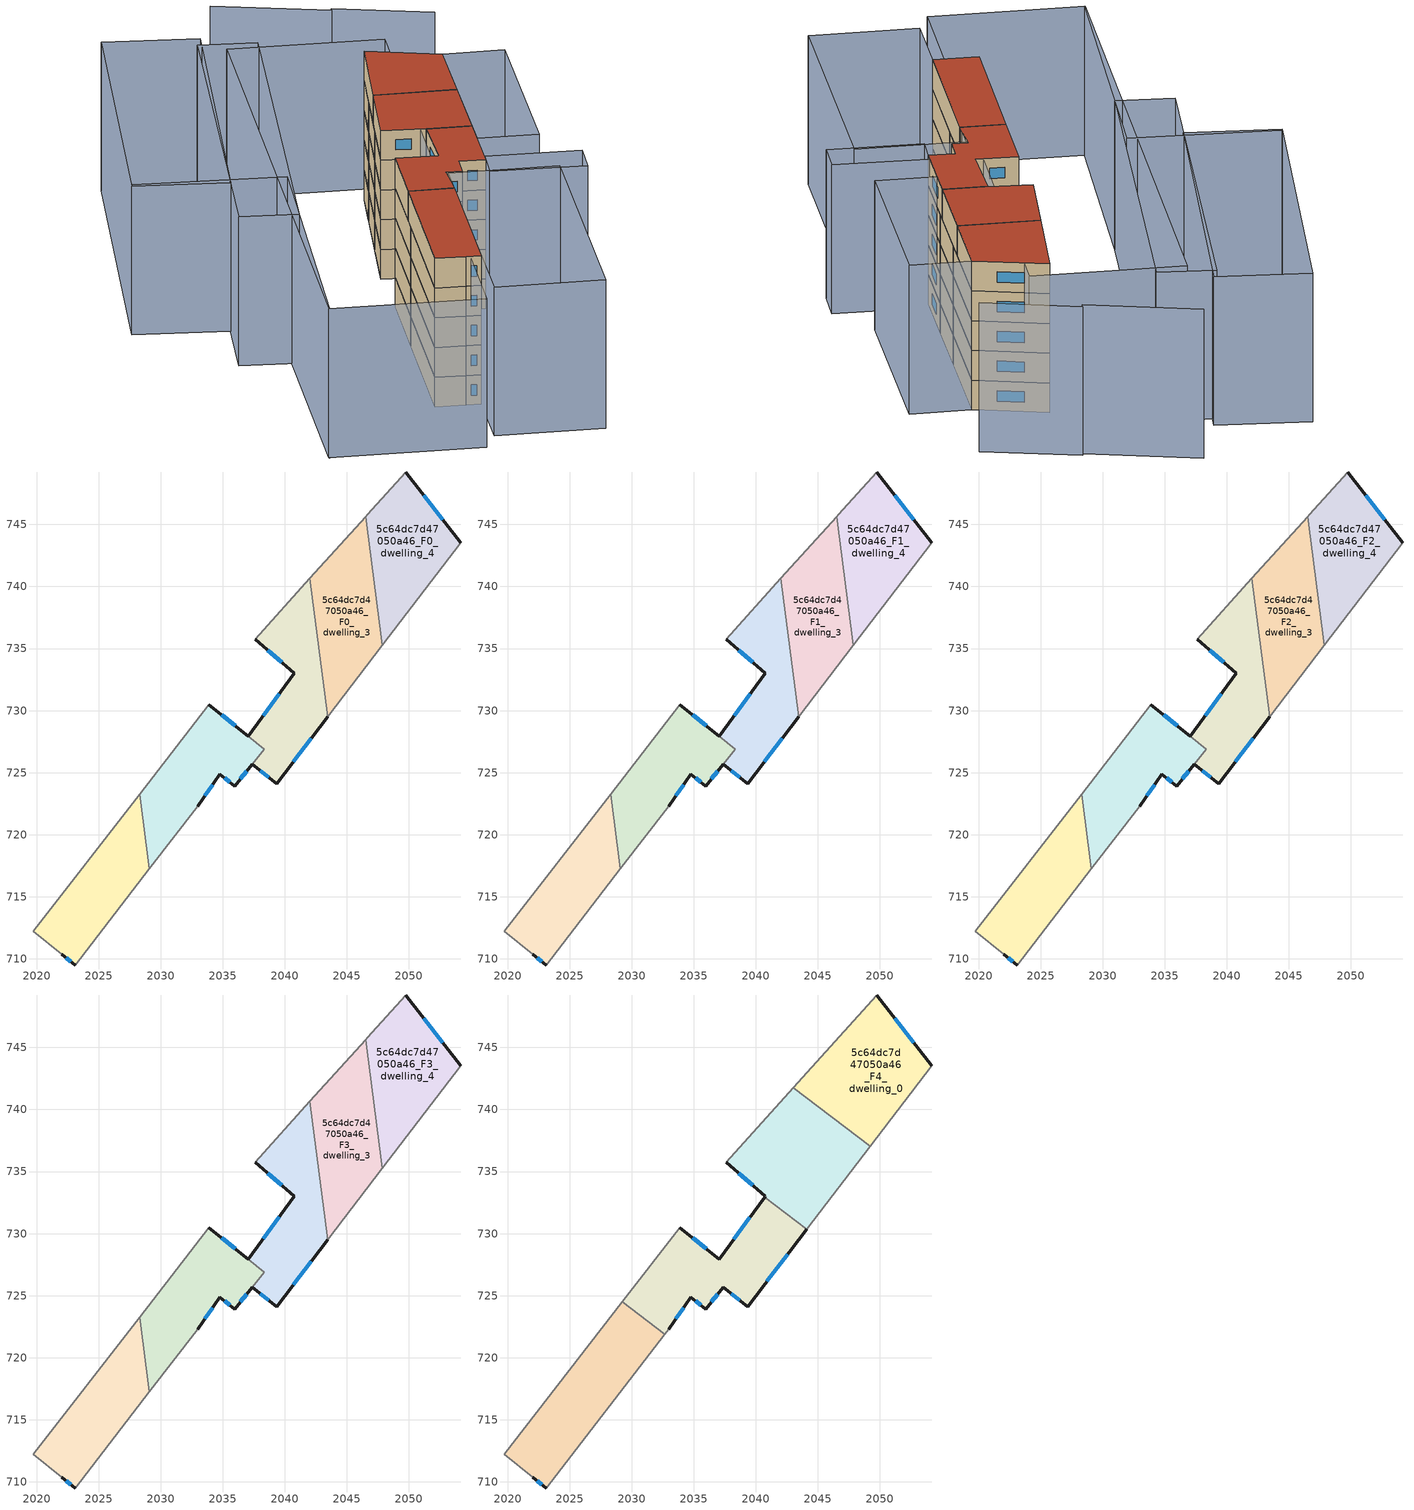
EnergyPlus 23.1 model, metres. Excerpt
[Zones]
5c64dc7d47050a46_F0_dwelling_0
 floor ground (EU_floor_Construction): 2028.3,723.28 2029.09,717.24 2023.12,709.51 2022.03,710.37 2019.72,712.24 z0
 wall outside (EU_wall_Construction): 2022.03,710.37 2023.12,709.51 z0:3
 wall adiabatic (EU_wall_Construction): 2028.3,723.28 2019.72,712.24 2022.03,710.37 / 2023.12,709.51 2029.09,717.24 z0:3
 wall to 5c64dc7d47050a46_F0_dwelling_1 (EU_wall_Construction): 2029.09,717.24 2028.3,723.28 z0:3
 window (EU_Window_Construction): 2022.38,710.09 2022.77,709.79 z0.98:2.02
5c64dc7d47050a46_F0_dwelling_1
 floor ground (EU_floor_Construction): 2038.35,726.88 2035.96,723.92 2034.77,724.88 2032.99,722.3 2029.09,717.24 2028.3,723.28 2033.89,730.47 z0
 wall outside (EU_wall_Construction): 2037.04,727.94 2033.89,730.47 / 2032.99,722.3 2034.77,724.88 2035.96,723.92 2037.38,725.68 z0:3
 wall adiabatic (EU_wall_Construction): 2029.09,717.24 2032.99,722.3 / 2033.89,730.47 2028.3,723.28 z0:3
 wall to 5c64dc7d47050a46_F0_dwelling_2 (EU_wall_Construction): 2037.38,725.68 2038.35,726.88 2037.04,727.93 z0:3
 window (EU_Window_Construction): 2036.01,728.76 2034.91,729.65 / 2036.43,724.5 2036.92,725.11 / 2035.16,724.57 2035.57,724.24 / 2033.57,723.14 2034.19,724.05 z0.98:2.02
5c64dc7d47050a46_F0_dwelling_2
 floor ground (EU_floor_Construction): 2042.02,740.64 2043.47,729.52 2039.33,724.12 2037.39,725.68 2038.35,726.88 2037.05,727.93 2040.77,733 2037.6,735.75 z0
 wall outside (EU_wall_Construction): 2037.6,735.75 2040.77,733 2037.05,727.93 / 2037.39,725.68 2039.33,724.12 2043.47,729.52 z0:3
 wall adiabatic (EU_wall_Construction): 2042.02,740.64 2037.6,735.75 z0:3
 wall to 5c64dc7d47050a46_F0_dwelling_3 (EU_wall_Construction): 2043.48,729.52 2042.02,740.64 z0:3
 window (EU_Window_Construction): 2039.56,731.36 2038.25,729.58 / 2038.63,734.85 2039.74,733.9 / 2040.68,725.87 2042.13,727.76 / 2038.02,725.17 2038.7,724.63 z0.98:2.02
5c64dc7d47050a46_F0_dwelling_3
 floor ground (EU_floor_Construction): 2046.51,745.63 2047.87,735.26 2043.47,729.52 2042.02,740.64 z0
 wall adiabatic (EU_wall_Construction): 2043.47,729.52 2047.87,735.26 / 2046.51,745.63 2042.02,740.64 z0:3
 wall to 5c64dc7d47050a46_F0_dwelling_4 (EU_wall_Construction): 2047.87,735.26 2046.51,745.63 z0:3
5c64dc7d47050a46_F0_dwelling_4
 floor ground (EU_floor_Construction): 2049.74,749.22 2054.19,743.51 2047.87,735.26 2046.51,745.63 2046.64,745.78 z0
 wall outside (EU_wall_Construction): 2054.19,743.51 2049.74,749.22 z0:3
 wall adiabatic (EU_wall_Construction): 2049.74,749.22 2046.64,745.78 2046.51,745.63 / 2047.87,735.26 2054.19,743.51 z0:3
 window (EU_Window_Construction): 2052.74,745.37 2051.19,747.37 z0.98:2.02
5c64dc7d47050a46_F1_dwelling_0
 floor to 5c64dc7d47050a46_F0_dwelling_0 (EU_floor_Construction): 2028.3,723.28 2029.09,717.24 2023.12,709.51 2022.02,710.37 2019.72,712.24 z3
 wall outside (EU_wall_Construction): 2022.03,710.37 2023.12,709.51 z3:6
 wall adiabatic (EU_wall_Construction): 2028.3,723.28 2019.72,712.24 2022.03,710.37 / 2023.12,709.51 2029.09,717.24 z3:6
 wall to 5c64dc7d47050a46_F1_dwelling_1 (EU_wall_Construction): 2029.09,717.24 2028.3,723.28 z3:6
 window (EU_Window_Construction): 2022.38,710.09 2022.77,709.79 z3.98:5.02
5c64dc7d47050a46_F1_dwelling_1
 floor to 5c64dc7d47050a46_F0_dwelling_1 (EU_floor_Construction): 2038.35,726.88 2035.96,723.92 2034.76,724.88 2032.99,722.3 2029.09,717.24 2028.3,723.28 2033.88,730.47 z3
 wall outside (EU_wall_Construction): 2037.04,727.94 2033.89,730.47 / 2032.99,722.3 2034.77,724.88 2035.96,723.92 2037.38,725.68 z3:6
 wall adiabatic (EU_wall_Construction): 2029.09,717.24 2032.99,722.3 / 2033.89,730.47 2028.3,723.28 z3:6
 wall to 5c64dc7d47050a46_F1_dwelling_2 (EU_wall_Construction): 2037.38,725.68 2038.35,726.88 2037.04,727.93 z3:6
 window (EU_Window_Construction): 2036.01,728.76 2034.91,729.65 / 2036.43,724.5 2036.92,725.11 / 2035.16,724.57 2035.57,724.24 / 2033.57,723.14 2034.19,724.05 z3.98:5.02
5c64dc7d47050a46_F1_dwelling_2
 floor to 5c64dc7d47050a46_F0_dwelling_2 (EU_floor_Construction): 2042.02,740.64 2043.47,729.52 2039.33,724.12 2037.38,725.68 2038.35,726.88 2037.04,727.93 2040.76,733 2037.6,735.75 z3
 wall outside (EU_wall_Construction): 2037.6,735.75 2040.77,733 2037.05,727.93 / 2037.39,725.68 2039.33,724.12 2043.47,729.52 z3:6
 wall adiabatic (EU_wall_Construction): 2042.02,740.64 2037.6,735.75 z3:6
 wall to 5c64dc7d47050a46_F1_dwelling_3 (EU_wall_Construction): 2043.48,729.52 2042.02,740.64 z3:6
 window (EU_Window_Construction): 2039.56,731.36 2038.25,729.58 / 2038.63,734.85 2039.74,733.9 / 2040.68,725.87 2042.13,727.76 / 2038.02,725.17 2038.7,724.63 z3.98:5.02
5c64dc7d47050a46_F1_dwelling_3
 floor to 5c64dc7d47050a46_F0_dwelling_3 (EU_floor_Construction): 2046.51,745.63 2047.87,735.26 2043.47,729.52 2042.02,740.64 z3
 wall adiabatic (EU_wall_Construction): 2043.47,729.52 2047.87,735.26 / 2046.51,745.63 2042.02,740.64 z3:6
 wall to 5c64dc7d47050a46_F1_dwelling_4 (EU_wall_Construction): 2047.87,735.26 2046.51,745.63 z3:6
5c64dc7d47050a46_F1_dwelling_4
 floor to 5c64dc7d47050a46_F0_dwelling_4 (EU_floor_Construction): 2049.74,749.22 2054.19,743.51 2047.87,735.26 2046.51,745.63 2046.64,745.78 z3
 wall outside (EU_wall_Construction): 2054.19,743.51 2049.74,749.22 z3:6
 wall adiabatic (EU_wall_Construction): 2049.74,749.22 2046.64,745.78 2046.51,745.63 / 2047.87,735.26 2054.19,743.51 z3:6
 window (EU_Window_Construction): 2052.74,745.37 2051.19,747.37 z3.98:5.02
5c64dc7d47050a46_F2_dwelling_0
 floor to 5c64dc7d47050a46_F1_dwelling_0 (EU_floor_Construction): 2028.3,723.28 2029.09,717.24 2023.12,709.51 2022.02,710.37 2019.72,712.24 z6
 wall outside (EU_wall_Construction): 2022.03,710.37 2023.12,709.51 z6:9
 wall adiabatic (EU_wall_Construction): 2028.3,723.28 2019.72,712.24 2022.03,710.37 / 2023.12,709.51 2029.09,717.24 z6:9
 wall to 5c64dc7d47050a46_F2_dwelling_1 (EU_wall_Construction): 2029.09,717.24 2028.3,723.28 z6:9
 window (EU_Window_Construction): 2022.38,710.09 2022.77,709.79 z6.98:8.02
5c64dc7d47050a46_F2_dwelling_1
 floor to 5c64dc7d47050a46_F1_dwelling_1 (EU_floor_Construction): 2038.35,726.88 2035.96,723.92 2034.76,724.88 2032.99,722.3 2029.09,717.24 2028.3,723.28 2033.88,730.47 z6
 wall outside (EU_wall_Construction): 2037.04,727.94 2033.89,730.47 / 2032.99,722.3 2034.77,724.88 2035.96,723.92 2037.38,725.68 z6:9
 wall adiabatic (EU_wall_Construction): 2029.09,717.24 2032.99,722.3 / 2033.89,730.47 2028.3,723.28 z6:9
 wall to 5c64dc7d47050a46_F2_dwelling_2 (EU_wall_Construction): 2037.38,725.68 2038.35,726.88 2037.04,727.93 z6:9
 window (EU_Window_Construction): 2036.01,728.76 2034.91,729.65 / 2036.43,724.5 2036.92,725.11 / 2035.16,724.57 2035.57,724.24 / 2033.57,723.14 2034.19,724.05 z6.98:8.02
5c64dc7d47050a46_F2_dwelling_2
 floor to 5c64dc7d47050a46_F1_dwelling_2 (EU_floor_Construction): 2042.02,740.64 2043.47,729.52 2039.33,724.12 2037.38,725.68 2038.35,726.88 2037.04,727.93 2040.76,733 2037.6,735.75 z6
 wall outside (EU_wall_Construction): 2037.6,735.75 2040.77,733 2037.05,727.93 / 2037.39,725.68 2039.33,724.12 2043.47,729.52 z6:9
 wall adiabatic (EU_wall_Construction): 2042.02,740.64 2037.6,735.75 z6:9
 wall to 5c64dc7d47050a46_F2_dwelling_3 (EU_wall_Construction): 2043.48,729.52 2042.02,740.64 z6:9
 window (EU_Window_Construction): 2039.56,731.36 2038.25,729.58 / 2038.63,734.85 2039.74,733.9 / 2040.68,725.87 2042.13,727.76 / 2038.02,725.17 2038.7,724.63 z6.98:8.02
5c64dc7d47050a46_F2_dwelling_3
 floor to 5c64dc7d47050a46_F1_dwelling_3 (EU_floor_Construction): 2046.51,745.63 2047.87,735.26 2043.47,729.52 2042.02,740.64 z6
 wall adiabatic (EU_wall_Construction): 2043.47,729.52 2047.87,735.26 / 2046.51,745.63 2042.02,740.64 z6:9
 wall to 5c64dc7d47050a46_F2_dwelling_4 (EU_wall_Construction): 2047.87,735.26 2046.51,745.63 z6:9
5c64dc7d47050a46_F2_dwelling_4
 floor to 5c64dc7d47050a46_F1_dwelling_4 (EU_floor_Construction): 2049.74,749.22 2054.19,743.51 2047.87,735.26 2046.51,745.63 2046.64,745.78 z6
 wall outside (EU_wall_Construction): 2054.19,743.51 2049.74,749.22 z6:9
 wall adiabatic (EU_wall_Construction): 2049.74,749.22 2046.64,745.78 2046.51,745.63 / 2047.87,735.26 2054.19,743.51 z6:9
 window (EU_Window_Construction): 2052.74,745.37 2051.19,747.37 z6.98:8.02
5c64dc7d47050a46_F3_dwelling_0
 floor to 5c64dc7d47050a46_F2_dwelling_0 (EU_floor_Construction): 2028.3,723.28 2029.09,717.24 2023.12,709.51 2022.02,710.37 2019.72,712.24 z9
 wall outside (EU_wall_Construction): 2022.03,710.37 2023.12,709.51 z9:12
 wall adiabatic (EU_wall_Construction): 2028.3,723.28 2019.72,712.24 2022.03,710.37 / 2023.12,709.51 2029.09,717.24 z9:12
 wall to 5c64dc7d47050a46_F3_dwelling_1 (EU_wall_Construction): 2029.09,717.24 2028.3,723.28 z9:12
 window (EU_Window_Construction): 2022.38,710.09 2022.77,709.79 z9.98:11.02
5c64dc7d47050a46_F3_dwelling_1
 floor to 5c64dc7d47050a46_F2_dwelling_1 (EU_floor_Construction): 2038.35,726.88 2035.96,723.92 2034.76,724.88 2032.99,722.3 2029.09,717.24 2028.3,723.28 2033.88,730.47 z9
 wall outside (EU_wall_Construction): 2037.04,727.94 2033.89,730.47 / 2032.99,722.3 2034.77,724.88 2035.96,723.92 2037.38,725.68 z9:12
 wall adiabatic (EU_wall_Construction): 2029.09,717.24 2032.99,722.3 / 2033.89,730.47 2028.3,723.28 z9:12
 wall to 5c64dc7d47050a46_F3_dwelling_2 (EU_wall_Construction): 2037.38,725.68 2038.35,726.88 2037.04,727.93 z9:12
 window (EU_Window_Construction): 2036.01,728.76 2034.91,729.65 / 2036.43,724.5 2036.92,725.11 / 2035.16,724.57 2035.57,724.24 / 2033.57,723.14 2034.19,724.05 z9.98:11.02
5c64dc7d47050a46_F3_dwelling_2
 floor to 5c64dc7d47050a46_F2_dwelling_2 (EU_floor_Construction): 2042.02,740.64 2043.47,729.52 2039.33,724.12 2037.38,725.68 2038.35,726.88 2037.04,727.93 2040.76,733 2037.6,735.75 z9
 wall outside (EU_wall_Construction): 2037.6,735.75 2040.77,733 2037.05,727.93 / 2037.39,725.68 2039.33,724.12 2043.47,729.52 z9:12
 wall adiabatic (EU_wall_Construction): 2042.02,740.64 2037.6,735.75 z9:12
 wall to 5c64dc7d47050a46_F3_dwelling_3 (EU_wall_Construction): 2043.48,729.52 2042.02,740.64 z9:12
 window (EU_Window_Construction): 2039.56,731.36 2038.25,729.58 / 2038.63,734.85 2039.74,733.9 / 2040.68,725.87 2042.13,727.76 / 2038.02,725.17 2038.7,724.63 z9.98:11.02
5c64dc7d47050a46_F3_dwelling_3
 floor to 5c64dc7d47050a46_F2_dwelling_3 (EU_floor_Construction): 2046.51,745.63 2047.87,735.26 2043.47,729.52 2042.02,740.64 z9
 wall adiabatic (EU_wall_Construction): 2043.47,729.52 2047.87,735.26 / 2046.51,745.63 2042.02,740.64 z9:12
 wall to 5c64dc7d47050a46_F3_dwelling_4 (EU_wall_Construction): 2047.87,735.26 2046.51,745.63 z9:12
5c64dc7d47050a46_F3_dwelling_4
 floor to 5c64dc7d47050a46_F2_dwelling_4 (EU_floor_Construction): 2049.74,749.22 2054.19,743.51 2047.87,735.26 2046.51,745.63 2046.64,745.78 z9
 wall outside (EU_wall_Construction): 2054.19,743.51 2049.74,749.22 z9:12
 wall adiabatic (EU_wall_Construction): 2049.74,749.22 2046.64,745.78 2046.51,745.63 / 2047.87,735.26 2054.19,743.51 z9:12
 window (EU_Window_Construction): 2052.74,745.37 2051.19,747.37 z9.98:11.02
5c64dc7d47050a46_F4_dwelling_0
 floor to 5c64dc7d47050a46_F3_dwelling_3 (EU_floor_Construction): 2046.51,745.63 2047.46,738.38 2043.03,741.77 z12
 floor to 5c64dc7d47050a46_F3_dwelling_4 (EU_floor_Construction): 2049.74,749.22 2054.19,743.51 2049.22,737.03 2047.46,738.38 2046.51,745.63 z12
 wall outside (EU_wall_Construction): 2054.19,743.51 2049.74,749.22 z12:15
 wall adiabatic (EU_wall_Construction): 2049.74,749.22 2043.03,741.77 / 2049.22,737.03 2054.19,743.51 z12:15
 wall to 5c64dc7d47050a46_F4_dwelling_1 (EU_wall_Construction): 2043.03,741.77 2049.22,737.03 z12:15
 window (EU_Window_Construction): 2052.74,745.37 2051.19,747.37 z12.98:14.02
 roof outside (EU_roof_Construction): 2049.22,737.03 2054.19,743.51 2049.74,749.22 2043.03,741.77 z15
5c64dc7d47050a46_F4_dwelling_1
 floor to 5c64dc7d47050a46_F3_dwelling_3 (EU_floor_Construction): 2047.46,738.38 2047.87,735.26 2044.11,730.36 2043.28,730.99 2042.02,740.64 2043.03,741.77 z12
 floor to 5c64dc7d47050a46_F3_dwelling_4 (EU_floor_Construction): 2049.22,737.03 2047.87,735.26 2047.46,738.38 z12
 floor to 5c64dc7d47050a46_F3_dwelling_2 (EU_floor_Construction): 2042.02,740.64 2043.28,730.99 2040.72,732.95 2040.76,733 2037.6,735.75 z12
 wall outside (EU_wall_Construction): 2037.6,735.75 2040.77,733 2040.72,732.95 z12:15
 wall adiabatic (EU_wall_Construction): 2044.11,730.36 2049.22,737.03 / 2043.03,741.77 2037.6,735.75 z12:15
 wall to 5c64dc7d47050a46_F4_dwelling_2 (EU_wall_Construction): 2040.72,732.95 2044.11,730.36 z12:15
 window (EU_Window_Construction): 2038.63,734.85 2039.74,733.9 z12.98:14.02
 roof outside (EU_roof_Construction): 2044.11,730.36 2049.22,737.03 2043.03,741.77 2037.6,735.75 2040.77,733 2040.72,732.95 z15
5c64dc7d47050a46_F4_dwelling_2
 floor to 5c64dc7d47050a46_F3_dwelling_3 (EU_floor_Construction): 2044.11,730.36 2043.47,729.52 2043.28,730.99 z12
 floor to 5c64dc7d47050a46_F3_dwelling_1 (EU_floor_Construction): 2038.35,726.88 2035.96,723.92 2034.76,724.88 2032.99,722.3 2032.67,721.88 2029.24,724.5 2033.88,730.47 z12
 floor to 5c64dc7d47050a46_F3_dwelling_2 (EU_floor_Construction): 2040.72,732.95 2043.47,729.52 2039.33,724.12 2037.38,725.68 2038.35,726.88 2037.04,727.93 z12; 2043.28,730.99 2043.47,729.52 2040.72,732.95 z12
 wall outside (EU_wall_Construction): 2032.99,722.3 2034.77,724.88 2035.96,723.92 2037.39,725.68 2039.33,724.12 2044.11,730.36 / 2040.72,732.95 2037.05,727.93 2033.89,730.47 z12:15
 wall adiabatic (EU_wall_Construction): 2032.67,721.88 2032.99,722.3 / 2033.89,730.47 2029.24,724.5 z12:15
 wall to 5c64dc7d47050a46_F4_dwelling_3 (EU_wall_Construction): 2029.24,724.5 2032.67,721.88 z12:15
 window (EU_Window_Construction): 2038.02,725.17 2038.7,724.63 / 2036.43,724.5 2036.92,725.11 / 2035.16,724.57 2035.57,724.24 / 2033.57,723.14 2034.19,724.05 / 2036.02,728.76 2034.91,729.65 / 2039.53,731.32 2038.24,729.57 / 2040.89,726.14 2042.56,728.33 z12.98:14.02
 roof outside (EU_roof_Construction): 2039.33,724.12 2044.11,730.36 2040.72,732.95 2037.05,727.93 2033.89,730.47 2029.24,724.5 2032.67,721.88 2032.99,722.3 2034.77,724.88 2035.96,723.92 2037.39,725.68 z15
5c64dc7d47050a46_F4_dwelling_3
 floor to 5c64dc7d47050a46_F3_dwelling_0 (EU_floor_Construction): 2028.3,723.28 2029.09,717.24 2023.12,709.51 2022.02,710.37 2019.72,712.24 z12
 floor to 5c64dc7d47050a46_F3_dwelling_1 (EU_floor_Construction): 2032.67,721.88 2029.09,717.24 2028.3,723.28 2029.24,724.5 z12
 wall outside (EU_wall_Construction): 2022.03,710.37 2023.12,709.51 z12:15
 wall adiabatic (EU_wall_Construction): 2029.24,724.5 2019.72,712.24 2022.03,710.37 / 2023.12,709.51 2032.67,721.88 z12:15
 window (EU_Window_Construction): 2022.38,710.09 2022.77,709.79 z12.98:14.02
 roof outside (EU_roof_Construction): 2023.12,709.51 2032.67,721.88 2029.24,724.5 2019.72,712.24 2022.03,710.37 z15
shading: 2012.88,744.02 2024,734.84 / 2024,734.84 2004.66,711.38 / 2060.66,750.51 2054.77,758.09 / 2054.52,757.76 2047.59,766.61 / 2018.7,703.76 2034.74,724.57 / 2034.74,724.57 2042.98,718.22 / 2042.98,718.22 2026.94,697.41 / 2026.94,697.41 2018.7,703.76 / 2016.33,702.47 2004.67,711.54 / 2004.67,711.54 2041.39,758.77 / 2041.39,758.77 2053.06,749.7 / 2053.06,749.7 2016.33,702.47 / 2044.78,716.37 2037.69,722.07 / 2037.69,722.07 2039.88,724.79 / 2039.88,724.79 2046.97,719.09 / 2046.97,719.09 2044.78,716.37 / 2042.34,728.04 2054.18,743.51 / 2054.18,743.51 2058.81,739.97 / 2058.81,739.97 2046.96,724.5 / 2046.96,724.5 2042.34,728.04 / 2044.45,757.7 2018.51,728.19 / 2018.51,728.19 2014.31,731.88 / 2014.31,731.88 2040.25,761.39 / 2040.25,761.39 2044.45,757.7 / 2041.53,762.21 2019.47,737.75 / 2019.47,737.75 2012.68,743.87 / 2012.68,743.87 2034.73,768.34 / 2034.73,768.34 2041.53,762.21 z0:15
[Building]
EU S2 Campaign: North Axis=0; Terrain=City; Solar Distribution=FullExterior
[Site:Location]
Bologna: Latitude=44.5; Longitude=11.25; Time Zone=1; Elevation=37
[SizingPeriod:WeatherFileDays]
AnnualSizingPeriod: Begin Month=1; Begin Day of Month=1; End Month=12; End Day of Month=31; Day of Week for Start Day=Monday; Use Weather File Daylight Saving Period=No; Use Weather File Rain and Snow Indicators=No
[MATERIAL]
EU_InternalMass_Material: Roughness=MediumRough; Thickness=0.1; Conductivity=1; Density=1800; Specific Heat=900; Thermal Absorptance=0.9; Solar Absorptance=0.7; Visible Absorptance=0.7
[MATERIAL:NOMASS] Roughness=MediumRough; Thermal Absorptance=0.9; Solar Absorptance=0.7; Visible Absorptance=0.7
Name | Thermal Resistance
EU_wall_NoMass | 0.905828
EU_roof_NoMass | 0.37593
EU_floor_NoMass | 0.67114
[WINDOWMATERIAL:SIMPLEGLAZINGSYSTEM]
EU_Window_SimpleGlazing: UFactor=4.52486; Solar Heat Gain Coefficient=0.85; Visible Transmittance=0.85
[CONSTRUCTION]
EU_wall_Construction: EU_wall_NoMass
EU_roof_Construction: EU_roof_NoMass
EU_floor_Construction: EU_floor_NoMass
EU_Window_Construction: EU_Window_SimpleGlazing
EU_InternalMass_Construction: EU_InternalMass_Material
[ZONE] Type=1; Multiplier=1; Ceiling Height=autocalculate; Floor Area=autocalculate; Part of Total Floor Area=Yes
Name | Volume
5c64dc7d47050a46_F0_dwelling_0 | 154.791
5c64dc7d47050a46_F1_dwelling_0; 5c64dc7d47050a46_F2_dwelling_0; 5c64dc7d47050a46_F3_dwelling_0 | 154.79
5c64dc7d47050a46_F4_dwelling_0 | 202.632
5c64dc7d47050a46_F0_dwelling_1; 5c64dc7d47050a46_F1_dwelling_1; 5c64dc7d47050a46_F2_dwelling_1; 5c64dc7d47050a46_F3_dwelling_1 | 159.938
5c64dc7d47050a46_F4_dwelling_1 | 202.61
5c64dc7d47050a46_F0_dwelling_2; 5c64dc7d47050a46_F1_dwelling_2; 5c64dc7d47050a46_F2_dwelling_2; 5c64dc7d47050a46_F3_dwelling_2 | 163.189
5c64dc7d47050a46_F4_dwelling_2 | 202.612
5c64dc7d47050a46_F0_dwelling_3; 5c64dc7d47050a46_F1_dwelling_3; 5c64dc7d47050a46_F2_dwelling_3; 5c64dc7d47050a46_F3_dwelling_3 | 165.801
5c64dc7d47050a46_F4_dwelling_3 | 202.611
5c64dc7d47050a46_F0_dwelling_4; 5c64dc7d47050a46_F1_dwelling_4; 5c64dc7d47050a46_F2_dwelling_4; 5c64dc7d47050a46_F3_dwelling_4 | 166.786
[INTERNALMASS] Construction=EU_InternalMass_Construction
Name | Zone or ZoneList | Surface Area
5c64dc7d47050a46_F0_dwelling_0_EU_InternalMass | 5c64dc7d47050a46_F0_dwelling_0 | 51.5961
5c64dc7d47050a46_F0_dwelling_1_EU_InternalMass | 5c64dc7d47050a46_F0_dwelling_1 | 53.3127
5c64dc7d47050a46_F0_dwelling_2_EU_InternalMass | 5c64dc7d47050a46_F0_dwelling_2 | 54.3919
5c64dc7d47050a46_F0_dwelling_3_EU_InternalMass | 5c64dc7d47050a46_F0_dwelling_3 | 55.2664
5c64dc7d47050a46_F0_dwelling_4_EU_InternalMass | 5c64dc7d47050a46_F0_dwelling_4 | 55.5987
5c64dc7d47050a46_F1_dwelling_0_EU_InternalMass | 5c64dc7d47050a46_F1_dwelling_0 | 51.5961
5c64dc7d47050a46_F1_dwelling_1_EU_InternalMass | 5c64dc7d47050a46_F1_dwelling_1 | 53.3127
5c64dc7d47050a46_F1_dwelling_2_EU_InternalMass | 5c64dc7d47050a46_F1_dwelling_2 | 54.3919
5c64dc7d47050a46_F1_dwelling_3_EU_InternalMass | 5c64dc7d47050a46_F1_dwelling_3 | 55.2664
5c64dc7d47050a46_F1_dwelling_4_EU_InternalMass | 5c64dc7d47050a46_F1_dwelling_4 | 55.5987
5c64dc7d47050a46_F2_dwelling_0_EU_InternalMass | 5c64dc7d47050a46_F2_dwelling_0 | 51.5961
5c64dc7d47050a46_F2_dwelling_1_EU_InternalMass | 5c64dc7d47050a46_F2_dwelling_1 | 53.3127
5c64dc7d47050a46_F2_dwelling_2_EU_InternalMass | 5c64dc7d47050a46_F2_dwelling_2 | 54.3919
5c64dc7d47050a46_F2_dwelling_3_EU_InternalMass | 5c64dc7d47050a46_F2_dwelling_3 | 55.2664
5c64dc7d47050a46_F2_dwelling_4_EU_InternalMass | 5c64dc7d47050a46_F2_dwelling_4 | 55.5987
5c64dc7d47050a46_F3_dwelling_0_EU_InternalMass | 5c64dc7d47050a46_F3_dwelling_0 | 51.5961
5c64dc7d47050a46_F3_dwelling_1_EU_InternalMass | 5c64dc7d47050a46_F3_dwelling_1 | 53.3127
5c64dc7d47050a46_F3_dwelling_2_EU_InternalMass | 5c64dc7d47050a46_F3_dwelling_2 | 54.3919
5c64dc7d47050a46_F3_dwelling_3_EU_InternalMass | 5c64dc7d47050a46_F3_dwelling_3 | 55.2664
5c64dc7d47050a46_F3_dwelling_4_EU_InternalMass | 5c64dc7d47050a46_F3_dwelling_4 | 55.5987
5c64dc7d47050a46_F4_dwelling_0_EU_InternalMass | 5c64dc7d47050a46_F4_dwelling_0 | 67.5443
5c64dc7d47050a46_F4_dwelling_1_EU_InternalMass | 5c64dc7d47050a46_F4_dwelling_1 | 67.5403
5c64dc7d47050a46_F4_dwelling_2_EU_InternalMass | 5c64dc7d47050a46_F4_dwelling_2 | 67.5393
5c64dc7d47050a46_F4_dwelling_3_EU_InternalMass | 5c64dc7d47050a46_F4_dwelling_3 | 67.5377
[OTHEREQUIPMENT] Fuel Type=Electricity; Design Level Calculation Method=Watts/Area; Power per Zone Floor Area=1; Fraction Latent=0; Fraction Radiant=0; Fraction Lost=0; Carbon Dioxide Generation Rate=0; EndUse Subcategory=EU_Step8_InternalGains
Name | Zone or ZoneList or Space or SpaceList | Schedule
EU_Step8_InternalGain_5c64dc7d47050a46_F0_dwelling_0_f000 | 5c64dc7d47050a46_F0_dwelling_0 | EU_Step8_GainSchedule_5c64dc7d47050a46_F0_dwelling_0_f000
EU_Step8_InternalGain_5c64dc7d47050a46_F0_dwelling_1_f000 | 5c64dc7d47050a46_F0_dwelling_1 | EU_Step8_GainSchedule_5c64dc7d47050a46_F0_dwelling_1_f000
EU_Step8_InternalGain_5c64dc7d47050a46_F0_dwelling_2_f000 | 5c64dc7d47050a46_F0_dwelling_2 | EU_Step8_GainSchedule_5c64dc7d47050a46_F0_dwelling_2_f000
EU_Step8_InternalGain_5c64dc7d47050a46_F0_dwelling_3_f000 | 5c64dc7d47050a46_F0_dwelling_3 | EU_Step8_GainSchedule_5c64dc7d47050a46_F0_dwelling_3_f000
EU_Step8_InternalGain_5c64dc7d47050a46_F0_dwelling_4_f000 | 5c64dc7d47050a46_F0_dwelling_4 | EU_Step8_GainSchedule_5c64dc7d47050a46_F0_dwelling_4_f000
EU_Step8_InternalGain_5c64dc7d47050a46_F1_dwelling_0_f000 | 5c64dc7d47050a46_F1_dwelling_0 | EU_Step8_GainSchedule_5c64dc7d47050a46_F1_dwelling_0_f000
EU_Step8_InternalGain_5c64dc7d47050a46_F1_dwelling_1_f000 | 5c64dc7d47050a46_F1_dwelling_1 | EU_Step8_GainSchedule_5c64dc7d47050a46_F1_dwelling_1_f000
EU_Step8_InternalGain_5c64dc7d47050a46_F1_dwelling_2_f000 | 5c64dc7d47050a46_F1_dwelling_2 | EU_Step8_GainSchedule_5c64dc7d47050a46_F1_dwelling_2_f000
EU_Step8_InternalGain_5c64dc7d47050a46_F1_dwelling_3_f000 | 5c64dc7d47050a46_F1_dwelling_3 | EU_Step8_GainSchedule_5c64dc7d47050a46_F1_dwelling_3_f000
EU_Step8_InternalGain_5c64dc7d47050a46_F1_dwelling_4_f000 | 5c64dc7d47050a46_F1_dwelling_4 | EU_Step8_GainSchedule_5c64dc7d47050a46_F1_dwelling_4_f000
EU_Step8_InternalGain_5c64dc7d47050a46_F2_dwelling_0_f000 | 5c64dc7d47050a46_F2_dwelling_0 | EU_Step8_GainSchedule_5c64dc7d47050a46_F2_dwelling_0_f000
EU_Step8_InternalGain_5c64dc7d47050a46_F2_dwelling_1_f000 | 5c64dc7d47050a46_F2_dwelling_1 | EU_Step8_GainSchedule_5c64dc7d47050a46_F2_dwelling_1_f000
EU_Step8_InternalGain_5c64dc7d47050a46_F2_dwelling_2_f000 | 5c64dc7d47050a46_F2_dwelling_2 | EU_Step8_GainSchedule_5c64dc7d47050a46_F2_dwelling_2_f000
EU_Step8_InternalGain_5c64dc7d47050a46_F2_dwelling_3_f000 | 5c64dc7d47050a46_F2_dwelling_3 | EU_Step8_GainSchedule_5c64dc7d47050a46_F2_dwelling_3_f000
EU_Step8_InternalGain_5c64dc7d47050a46_F2_dwelling_4_f000 | 5c64dc7d47050a46_F2_dwelling_4 | EU_Step8_GainSchedule_5c64dc7d47050a46_F2_dwelling_4_f000
EU_Step8_InternalGain_5c64dc7d47050a46_F3_dwelling_0_f000 | 5c64dc7d47050a46_F3_dwelling_0 | EU_Step8_GainSchedule_5c64dc7d47050a46_F3_dwelling_0_f000
EU_Step8_InternalGain_5c64dc7d47050a46_F3_dwelling_1_f000 | 5c64dc7d47050a46_F3_dwelling_1 | EU_Step8_GainSchedule_5c64dc7d47050a46_F3_dwelling_1_f000
EU_Step8_InternalGain_5c64dc7d47050a46_F3_dwelling_2_f000 | 5c64dc7d47050a46_F3_dwelling_2 | EU_Step8_GainSchedule_5c64dc7d47050a46_F3_dwelling_2_f000
EU_Step8_InternalGain_5c64dc7d47050a46_F3_dwelling_3_f000 | 5c64dc7d47050a46_F3_dwelling_3 | EU_Step8_GainSchedule_5c64dc7d47050a46_F3_dwelling_3_f000
EU_Step8_InternalGain_5c64dc7d47050a46_F3_dwelling_4_f000 | 5c64dc7d47050a46_F3_dwelling_4 | EU_Step8_GainSchedule_5c64dc7d47050a46_F3_dwelling_4_f000
EU_Step8_InternalGain_5c64dc7d47050a46_F4_dwelling_0_f000 | 5c64dc7d47050a46_F4_dwelling_0 | EU_Step8_GainSchedule_5c64dc7d47050a46_F4_dwelling_0_f000
EU_Step8_InternalGain_5c64dc7d47050a46_F4_dwelling_1_f000 | 5c64dc7d47050a46_F4_dwelling_1 | EU_Step8_GainSchedule_5c64dc7d47050a46_F4_dwelling_1_f000
EU_Step8_InternalGain_5c64dc7d47050a46_F4_dwelling_2_f000 | 5c64dc7d47050a46_F4_dwelling_2 | EU_Step8_GainSchedule_5c64dc7d47050a46_F4_dwelling_2_f000
EU_Step8_InternalGain_5c64dc7d47050a46_F4_dwelling_3_f000 | 5c64dc7d47050a46_F4_dwelling_3 | EU_Step8_GainSchedule_5c64dc7d47050a46_F4_dwelling_3_f000
[ZONEVENTILATION:DESIGNFLOWRATE] Schedule=EU_AlwaysOn; Design Flow Rate Calculation Method=AirChanges/Hour; Air Changes per Hour=0.73129; Ventilation Type=Natural; Fan Pressure Rise=0; Fan Total Efficiency=1; Constant Term Coefficient=1; Temperature Term Coefficient=0; Velocity Term Coefficient=0; Velocity Squared Term Coefficient=0; Minimum Indoor Temperature=-100; Maximum Indoor Temperature=100; Delta Temperature=-100; Minimum Outdoor Temperature=-100; Maximum Outdoor Temperature=100; Maximum Wind Speed=40
Name | Zone or ZoneList or Space or SpaceList
EU_ConstantAir_5c64dc7d47050a46_F0_dwelling_0 | 5c64dc7d47050a46_F0_dwelling_0
EU_ConstantAir_5c64dc7d47050a46_F0_dwelling_1 | 5c64dc7d47050a46_F0_dwelling_1
EU_ConstantAir_5c64dc7d47050a46_F0_dwelling_2 | 5c64dc7d47050a46_F0_dwelling_2
EU_ConstantAir_5c64dc7d47050a46_F0_dwelling_3 | 5c64dc7d47050a46_F0_dwelling_3
EU_ConstantAir_5c64dc7d47050a46_F0_dwelling_4 | 5c64dc7d47050a46_F0_dwelling_4
EU_ConstantAir_5c64dc7d47050a46_F1_dwelling_0 | 5c64dc7d47050a46_F1_dwelling_0
EU_ConstantAir_5c64dc7d47050a46_F1_dwelling_1 | 5c64dc7d47050a46_F1_dwelling_1
EU_ConstantAir_5c64dc7d47050a46_F1_dwelling_2 | 5c64dc7d47050a46_F1_dwelling_2
EU_ConstantAir_5c64dc7d47050a46_F1_dwelling_3 | 5c64dc7d47050a46_F1_dwelling_3
EU_ConstantAir_5c64dc7d47050a46_F1_dwelling_4 | 5c64dc7d47050a46_F1_dwelling_4
EU_ConstantAir_5c64dc7d47050a46_F2_dwelling_0 | 5c64dc7d47050a46_F2_dwelling_0
EU_ConstantAir_5c64dc7d47050a46_F2_dwelling_1 | 5c64dc7d47050a46_F2_dwelling_1
EU_ConstantAir_5c64dc7d47050a46_F2_dwelling_2 | 5c64dc7d47050a46_F2_dwelling_2
EU_ConstantAir_5c64dc7d47050a46_F2_dwelling_3 | 5c64dc7d47050a46_F2_dwelling_3
EU_ConstantAir_5c64dc7d47050a46_F2_dwelling_4 | 5c64dc7d47050a46_F2_dwelling_4
EU_ConstantAir_5c64dc7d47050a46_F3_dwelling_0 | 5c64dc7d47050a46_F3_dwelling_0
EU_ConstantAir_5c64dc7d47050a46_F3_dwelling_1 | 5c64dc7d47050a46_F3_dwelling_1
EU_ConstantAir_5c64dc7d47050a46_F3_dwelling_2 | 5c64dc7d47050a46_F3_dwelling_2
EU_ConstantAir_5c64dc7d47050a46_F3_dwelling_3 | 5c64dc7d47050a46_F3_dwelling_3
EU_ConstantAir_5c64dc7d47050a46_F3_dwelling_4 | 5c64dc7d47050a46_F3_dwelling_4
EU_ConstantAir_5c64dc7d47050a46_F4_dwelling_0 | 5c64dc7d47050a46_F4_dwelling_0
EU_ConstantAir_5c64dc7d47050a46_F4_dwelling_1 | 5c64dc7d47050a46_F4_dwelling_1
EU_ConstantAir_5c64dc7d47050a46_F4_dwelling_2 | 5c64dc7d47050a46_F4_dwelling_2
EU_ConstantAir_5c64dc7d47050a46_F4_dwelling_3 | 5c64dc7d47050a46_F4_dwelling_3
[HVACTEMPLATE:THERMOSTAT] Constant Heating Setpoint=20; Constant Cooling Setpoint=50
EU_HeatOnly_5c64dc7d47050a46_F0_dwelling_0; EU_HeatOnly_5c64dc7d47050a46_F0_dwelling_1; EU_HeatOnly_5c64dc7d47050a46_F0_dwelling_2; EU_HeatOnly_5c64dc7d47050a46_F0_dwelling_3; EU_HeatOnly_5c64dc7d47050a46_F0_dwelling_4; EU_HeatOnly_5c64dc7d47050a46_F1_dwelling_0; EU_HeatOnly_5c64dc7d47050a46_F1_dwelling_1; EU_HeatOnly_5c64dc7d47050a46_F1_dwelling_2; EU_HeatOnly_5c64dc7d47050a46_F1_dwelling_3; EU_HeatOnly_5c64dc7d47050a46_F1_dwelling_4; EU_HeatOnly_5c64dc7d47050a46_F2_dwelling_0; EU_HeatOnly_5c64dc7d47050a46_F2_dwelling_1; EU_HeatOnly_5c64dc7d47050a46_F2_dwelling_2; EU_HeatOnly_5c64dc7d47050a46_F2_dwelling_3; EU_HeatOnly_5c64dc7d47050a46_F2_dwelling_4; EU_HeatOnly_5c64dc7d47050a46_F3_dwelling_0; EU_HeatOnly_5c64dc7d47050a46_F3_dwelling_1; EU_HeatOnly_5c64dc7d47050a46_F3_dwelling_2; EU_HeatOnly_5c64dc7d47050a46_F3_dwelling_3; EU_HeatOnly_5c64dc7d47050a46_F3_dwelling_4; EU_HeatOnly_5c64dc7d47050a46_F4_dwelling_0; EU_HeatOnly_5c64dc7d47050a46_F4_dwelling_1; EU_HeatOnly_5c64dc7d47050a46_F4_dwelling_2; EU_HeatOnly_5c64dc7d47050a46_F4_dwelling_3
[HVACTEMPLATE:ZONE:IDEALLOADSAIRSYSTEM] System Availability Schedule=EU_AlwaysOn; Maximum Heating Supply Air Temperature=50; Minimum Cooling Supply Air Temperature=13; Maximum Heating Supply Air Humidity Ratio=0.0156; Minimum Cooling Supply Air Humidity Ratio=0.0077; Heating Limit=NoLimit; Cooling Limit=NoLimit; Heating Availability Schedule=EU_AlwaysOn; Cooling Availability Schedule=EU_CoolingOff; Dehumidification Control Type=ConstantSensibleHeatRatio; Cooling Sensible Heat Ratio=0.7; Dehumidification Setpoint=60; Humidification Control Type=None; Humidification Setpoint=30; Outdoor Air Method=None; Outdoor Air Flow Rate per Person=0.00944; Outdoor Air Flow Rate per Zone Floor Area=0; Outdoor Air Flow Rate per Zone=0; Demand Controlled Ventilation Type=None; Outdoor Air Economizer Type=NoEconomizer; Heat Recovery Type=None; Sensible Heat Recovery Effectiveness=0.7; Latent Heat Recovery Effectiveness=0.65
Name | Template Thermostat
5c64dc7d47050a46_F0_dwelling_0 | EU_HeatOnly_5c64dc7d47050a46_F0_dwelling_0
5c64dc7d47050a46_F0_dwelling_1 | EU_HeatOnly_5c64dc7d47050a46_F0_dwelling_1
5c64dc7d47050a46_F0_dwelling_2 | EU_HeatOnly_5c64dc7d47050a46_F0_dwelling_2
5c64dc7d47050a46_F0_dwelling_3 | EU_HeatOnly_5c64dc7d47050a46_F0_dwelling_3
5c64dc7d47050a46_F0_dwelling_4 | EU_HeatOnly_5c64dc7d47050a46_F0_dwelling_4
5c64dc7d47050a46_F1_dwelling_0 | EU_HeatOnly_5c64dc7d47050a46_F1_dwelling_0
5c64dc7d47050a46_F1_dwelling_1 | EU_HeatOnly_5c64dc7d47050a46_F1_dwelling_1
5c64dc7d47050a46_F1_dwelling_2 | EU_HeatOnly_5c64dc7d47050a46_F1_dwelling_2
5c64dc7d47050a46_F1_dwelling_3 | EU_HeatOnly_5c64dc7d47050a46_F1_dwelling_3
5c64dc7d47050a46_F1_dwelling_4 | EU_HeatOnly_5c64dc7d47050a46_F1_dwelling_4
5c64dc7d47050a46_F2_dwelling_0 | EU_HeatOnly_5c64dc7d47050a46_F2_dwelling_0
5c64dc7d47050a46_F2_dwelling_1 | EU_HeatOnly_5c64dc7d47050a46_F2_dwelling_1
5c64dc7d47050a46_F2_dwelling_2 | EU_HeatOnly_5c64dc7d47050a46_F2_dwelling_2
5c64dc7d47050a46_F2_dwelling_3 | EU_HeatOnly_5c64dc7d47050a46_F2_dwelling_3
5c64dc7d47050a46_F2_dwelling_4 | EU_HeatOnly_5c64dc7d47050a46_F2_dwelling_4
5c64dc7d47050a46_F3_dwelling_0 | EU_HeatOnly_5c64dc7d47050a46_F3_dwelling_0
5c64dc7d47050a46_F3_dwelling_1 | EU_HeatOnly_5c64dc7d47050a46_F3_dwelling_1
5c64dc7d47050a46_F3_dwelling_2 | EU_HeatOnly_5c64dc7d47050a46_F3_dwelling_2
5c64dc7d47050a46_F3_dwelling_3 | EU_HeatOnly_5c64dc7d47050a46_F3_dwelling_3
5c64dc7d47050a46_F3_dwelling_4 | EU_HeatOnly_5c64dc7d47050a46_F3_dwelling_4
5c64dc7d47050a46_F4_dwelling_0 | EU_HeatOnly_5c64dc7d47050a46_F4_dwelling_0
5c64dc7d47050a46_F4_dwelling_1 | EU_HeatOnly_5c64dc7d47050a46_F4_dwelling_1
5c64dc7d47050a46_F4_dwelling_2 | EU_HeatOnly_5c64dc7d47050a46_F4_dwelling_2
5c64dc7d47050a46_F4_dwelling_3 | EU_HeatOnly_5c64dc7d47050a46_F4_dwelling_3
[SIZING:ZONE] Zone Cooling Design Supply Air Temperature Input Method=SupplyAirTemperature; Zone Cooling Design Supply Air Temperature=13; Zone Heating Design Supply Air Temperature Input Method=SupplyAirTemperature; Zone Heating Design Supply Air Temperature=50; Zone Cooling Design Supply Air Humidity Ratio=0.008; Zone Heating Design Supply Air Humidity Ratio=0.008; Cooling Design Air Flow Method=DesignDay; Cooling Design Air Flow Rate=0; Cooling Minimum Air Flow per Zone Floor Area=0.000762; Cooling Minimum Air Flow=0; Cooling Minimum Air Flow Fraction=0.2; Heating Design Air Flow Method=DesignDay; Heating Design Air Flow Rate=0; Heating Maximum Air Flow per Zone Floor Area=0.002032; Heating Maximum Air Flow=0.141576; Heating Maximum Air Flow Fraction=0.3; Account for Dedicated Outdoor Air System=No; Dedicated Outdoor Air System Control Strategy=NeutralSupplyAir; Dedicated Outdoor Air Low Setpoint Temperature for Design=autosize; Dedicated Outdoor Air High Setpoint Temperature for Design=autosize; Zone Load Sizing Method=Sensible Load Only No Latent Load; Zone Latent Cooling Design Supply Air Humidity Ratio Input Method=HumidityRatioDifference; Zone Cooling Design Supply Air Humidity Ratio Difference=0.005; Zone Latent Heating Design Supply Air Humidity Ratio Input Method=HumidityRatioDifference; Zone Humidification Design Supply Air Humidity Ratio Difference=0.005
5c64dc7d47050a46_F0_dwelling_0; 5c64dc7d47050a46_F0_dwelling_1; 5c64dc7d47050a46_F0_dwelling_2; 5c64dc7d47050a46_F0_dwelling_3; 5c64dc7d47050a46_F0_dwelling_4; 5c64dc7d47050a46_F1_dwelling_0; 5c64dc7d47050a46_F1_dwelling_1; 5c64dc7d47050a46_F1_dwelling_2; 5c64dc7d47050a46_F1_dwelling_3; 5c64dc7d47050a46_F1_dwelling_4; 5c64dc7d47050a46_F2_dwelling_0; 5c64dc7d47050a46_F2_dwelling_1; 5c64dc7d47050a46_F2_dwelling_2; 5c64dc7d47050a46_F2_dwelling_3; 5c64dc7d47050a46_F2_dwelling_4; 5c64dc7d47050a46_F3_dwelling_0; 5c64dc7d47050a46_F3_dwelling_1; 5c64dc7d47050a46_F3_dwelling_2; 5c64dc7d47050a46_F3_dwelling_3; 5c64dc7d47050a46_F3_dwelling_4; 5c64dc7d47050a46_F4_dwelling_0; 5c64dc7d47050a46_F4_dwelling_1; 5c64dc7d47050a46_F4_dwelling_2; 5c64dc7d47050a46_F4_dwelling_3
[SCHEDULE:CONSTANT]
Name | Hourly Value
EU_AlwaysOn | 1
EU_CoolingOff | 0
[SCHEDULE:FILE] Column Number=1; Rows to Skip at Top=0; Number of Hours of Data=8760; Column Separator=Comma; Interpolate to Timestep=No; Minutes per Item=60; Adjust Schedule for Daylight Savings=Yes
Name | File
EU_Step8_GainSchedule_5c64dc7d47050a46_F0_dwelling_0_f000 | ../../schedules/5c64dc7d47050a46/5c64dc7d47050a46_F0_dwelling_0_f000_gain.csv
EU_Step8_GainSchedule_5c64dc7d47050a46_F0_dwelling_1_f000 | ../../schedules/5c64dc7d47050a46/5c64dc7d47050a46_F0_dwelling_1_f000_gain.csv
EU_Step8_GainSchedule_5c64dc7d47050a46_F0_dwelling_2_f000 | ../../schedules/5c64dc7d47050a46/5c64dc7d47050a46_F0_dwelling_2_f000_gain.csv
EU_Step8_GainSchedule_5c64dc7d47050a46_F0_dwelling_3_f000 | ../../schedules/5c64dc7d47050a46/5c64dc7d47050a46_F0_dwelling_3_f000_gain.csv
EU_Step8_GainSchedule_5c64dc7d47050a46_F0_dwelling_4_f000 | ../../schedules/5c64dc7d47050a46/5c64dc7d47050a46_F0_dwelling_4_f000_gain.csv
EU_Step8_GainSchedule_5c64dc7d47050a46_F1_dwelling_0_f000 | ../../schedules/5c64dc7d47050a46/5c64dc7d47050a46_F1_dwelling_0_f000_gain.csv
EU_Step8_GainSchedule_5c64dc7d47050a46_F1_dwelling_1_f000 | ../../schedules/5c64dc7d47050a46/5c64dc7d47050a46_F1_dwelling_1_f000_gain.csv
EU_Step8_GainSchedule_5c64dc7d47050a46_F1_dwelling_2_f000 | ../../schedules/5c64dc7d47050a46/5c64dc7d47050a46_F1_dwelling_2_f000_gain.csv
EU_Step8_GainSchedule_5c64dc7d47050a46_F1_dwelling_3_f000 | ../../schedules/5c64dc7d47050a46/5c64dc7d47050a46_F1_dwelling_3_f000_gain.csv
EU_Step8_GainSchedule_5c64dc7d47050a46_F1_dwelling_4_f000 | ../../schedules/5c64dc7d47050a46/5c64dc7d47050a46_F1_dwelling_4_f000_gain.csv
EU_Step8_GainSchedule_5c64dc7d47050a46_F2_dwelling_0_f000 | ../../schedules/5c64dc7d47050a46/5c64dc7d47050a46_F2_dwelling_0_f000_gain.csv
EU_Step8_GainSchedule_5c64dc7d47050a46_F2_dwelling_1_f000 | ../../schedules/5c64dc7d47050a46/5c64dc7d47050a46_F2_dwelling_1_f000_gain.csv
EU_Step8_GainSchedule_5c64dc7d47050a46_F2_dwelling_2_f000 | ../../schedules/5c64dc7d47050a46/5c64dc7d47050a46_F2_dwelling_2_f000_gain.csv
EU_Step8_GainSchedule_5c64dc7d47050a46_F2_dwelling_3_f000 | ../../schedules/5c64dc7d47050a46/5c64dc7d47050a46_F2_dwelling_3_f000_gain.csv
EU_Step8_GainSchedule_5c64dc7d47050a46_F2_dwelling_4_f000 | ../../schedules/5c64dc7d47050a46/5c64dc7d47050a46_F2_dwelling_4_f000_gain.csv
EU_Step8_GainSchedule_5c64dc7d47050a46_F3_dwelling_0_f000 | ../../schedules/5c64dc7d47050a46/5c64dc7d47050a46_F3_dwelling_0_f000_gain.csv
EU_Step8_GainSchedule_5c64dc7d47050a46_F3_dwelling_1_f000 | ../../schedules/5c64dc7d47050a46/5c64dc7d47050a46_F3_dwelling_1_f000_gain.csv
EU_Step8_GainSchedule_5c64dc7d47050a46_F3_dwelling_2_f000 | ../../schedules/5c64dc7d47050a46/5c64dc7d47050a46_F3_dwelling_2_f000_gain.csv
EU_Step8_GainSchedule_5c64dc7d47050a46_F3_dwelling_3_f000 | ../../schedules/5c64dc7d47050a46/5c64dc7d47050a46_F3_dwelling_3_f000_gain.csv
EU_Step8_GainSchedule_5c64dc7d47050a46_F3_dwelling_4_f000 | ../../schedules/5c64dc7d47050a46/5c64dc7d47050a46_F3_dwelling_4_f000_gain.csv
EU_Step8_GainSchedule_5c64dc7d47050a46_F4_dwelling_0_f000 | ../../schedules/5c64dc7d47050a46/5c64dc7d47050a46_F4_dwelling_0_f000_gain.csv
EU_Step8_GainSchedule_5c64dc7d47050a46_F4_dwelling_1_f000 | ../../schedules/5c64dc7d47050a46/5c64dc7d47050a46_F4_dwelling_1_f000_gain.csv
EU_Step8_GainSchedule_5c64dc7d47050a46_F4_dwelling_2_f000 | ../../schedules/5c64dc7d47050a46/5c64dc7d47050a46_F4_dwelling_2_f000_gain.csv
EU_Step8_GainSchedule_5c64dc7d47050a46_F4_dwelling_3_f000 | ../../schedules/5c64dc7d47050a46/5c64dc7d47050a46_F4_dwelling_3_f000_gain.csv
